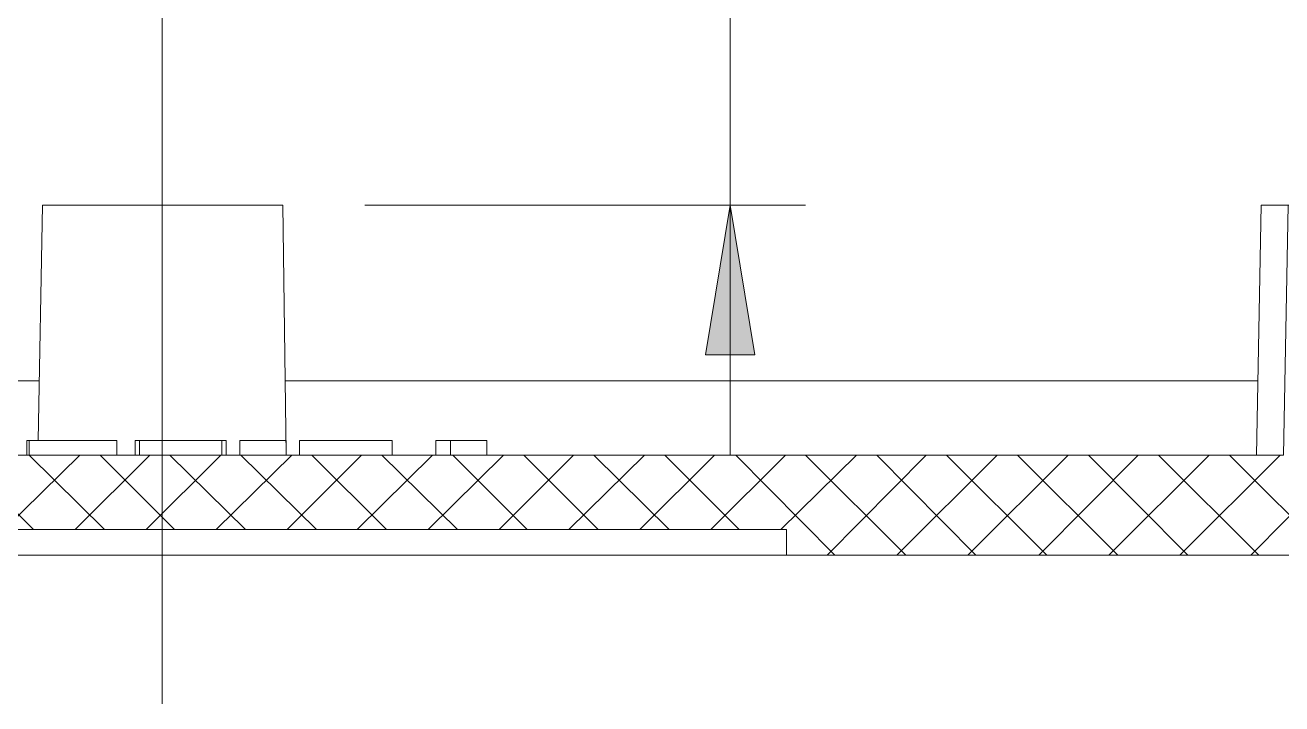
# Model space of a CAD drawing. Header units: inches. Extents: x 11 to 682, y 148 to 1119.
# Drawn here: x 242.2 to 309.1, y 742.9 to 779.1 of the extents above; entities that cross this region are included whole.
import ezdxf

# ---------------------------------------------------------------- set-up
doc = ezdxf.new("R2010")
doc.units = ezdxf.units.IN
doc.header["$MEASUREMENT"] = 0
doc.layers.add('图层 1', color=7, linetype='Continuous')

msp = doc.modelspace()

# ---------------------------------------------------------------- hatches: boundary and pattern name
at = {"layer": '图层 1', "true_color": 0xffffff}
msp.add_hatch(color=7, dxfattribs=at).paths.add_polyline_path([(279.78, 769.5), (278.46, 761.52), (281.1, 761.52)])

# ---------------------------------------------------------------- linework, layer by layer
at = {"layer": '图层 1', "color": 7, "lineweight": 18, "true_color": 0xffffff}
for points in [[(279.78, 769.5), (279.78, 756.18), (279.78, 803.34)], [(249.54, 781.44), (249.54, 742.92)], [(180.6, 756.18), (185.88, 756.18), (185.88, 768.12), (187.26, 769.5), (189.6, 769.5), (189.84, 756.18), (309.24, 756.18), (309.48, 769.5), (311.88, 769.5), (313.2, 768.12)], [(242.94, 756.96), (243.18, 769.5)], [(243.18, 769.5), (255.96, 769.5)], [(255.96, 769.5), (256.14, 756.18)], [(260.34, 769.5), (283.8, 769.5)], [(307.8, 756.18), (308.04, 769.5)], [(308.04, 769.5), (331.92, 769.5)], [(191.28, 760.14), (243, 760.14)], [(256.08, 760.14), (307.86, 760.14)], [(242.34, 756.96), (247.14, 756.96)], [(242.34, 756.18), (242.34, 756.96)], [(242.46, 756.18), (242.46, 756.96)], [(247.14, 756.18), (247.14, 756.96)], [(248.1, 756.96), (252.96, 756.96)], [(248.1, 756.18), (248.1, 756.96)], [(248.34, 756.18), (248.34, 756.96)], [(252.72, 756.18), (252.72, 756.96)], [(252.96, 756.18), (252.96, 756.96)], [(253.68, 756.96), (256.14, 756.96)], [(253.68, 756.18), (253.68, 756.96)], [(256.14, 756.18), (256.14, 756.96)], [(256.86, 756.96), (261.78, 756.96)], [(256.86, 756.18), (256.86, 756.96)], [(261.78, 756.18), (261.78, 756.96)], [(264.12, 756.96), (266.82, 756.96)], [(264.12, 756.18), (264.12, 756.96)], [(264.9, 756.18), (264.9, 756.96)], [(266.82, 756.18), (266.82, 756.96)], [(189.84, 756.18), (309.24, 756.18)], [(238.74, 756.18), (242.7, 752.22)], [(241.14, 752.22), (245.16, 756.18)], [(242.46, 756.18), (246.48, 752.22)], [(244.92, 752.22), (248.88, 756.18)], [(246.24, 756.18), (250.2, 752.22)], [(248.7, 752.22), (252.66, 756.18)], [(249.96, 756.18), (253.98, 752.22)], [(252.42, 752.22), (256.44, 756.18)], [(253.74, 756.18), (257.76, 752.22)], [(256.2, 752.22), (260.16, 756.18)], [(257.52, 756.18), (261.48, 752.22)], [(259.92, 752.22), (263.94, 756.18)], [(261.24, 756.18), (265.26, 752.22)], [(263.7, 752.22), (267.72, 756.18)], [(265.02, 756.18), (268.98, 752.22)], [(267.48, 752.22), (271.44, 756.18)], [(268.8, 756.18), (272.76, 752.22)], [(271.2, 752.22), (275.22, 756.18)], [(272.52, 756.18), (276.54, 752.22)], [(274.98, 752.22), (278.94, 756.18)], [(276.3, 756.18), (280.26, 752.22)], [(278.76, 752.22), (282.72, 756.18)], [(280.08, 756.18), (285.36, 750.84)], [(282.48, 752.22), (286.5, 756.18)], [(283.8, 756.18), (289.14, 750.84)], [(284.94, 750.84), (290.22, 756.18)], [(287.58, 756.18), (292.86, 750.84)], [(288.66, 750.84), (294, 756.18)], [(291.3, 756.18), (296.64, 750.84)], [(292.44, 750.84), (297.78, 756.18)], [(295.08, 756.18), (300.42, 750.84)], [(296.22, 750.84), (301.5, 756.18)], [(298.86, 756.18), (304.14, 750.84)], [(299.94, 750.84), (305.28, 756.18)], [(302.58, 756.18), (307.92, 750.84)], [(303.72, 750.84), (309.06, 756.18)], [(306.36, 756.18), (311.7, 750.84)], [(307.5, 750.84), (313.2, 756.6)], [(216.36, 752.22), (282.78, 752.22)], [(216.36, 752.22), (282.78, 752.22)], [(282.78, 752.22), (282.78, 750.84)], [(282.78, 752.22), (282.78, 750.84)], [(127.56, 750.84), (371.52, 750.84)], [(282.78, 750.84), (335.52, 750.84)]]:
    msp.add_lwpolyline(points, dxfattribs=at)
at = {"layer": '图层 1', "lineweight": 0}
msp.add_lwpolyline([(279.78, 769.5), (278.46, 761.52), (281.1, 761.52), (279.78, 769.5)], dxfattribs=at)

doc.saveas('drawing.dxf')
